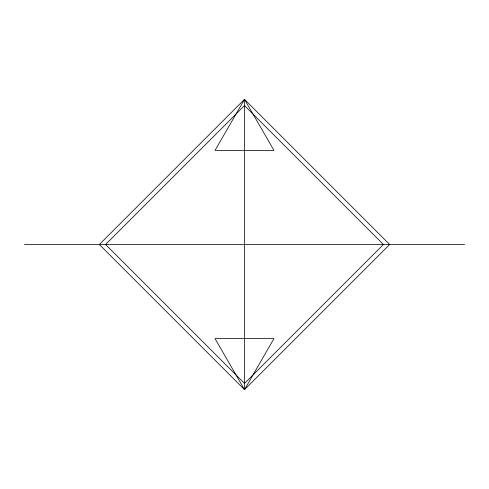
<?xml version="1.0" encoding="UTF-8"?>
<svg xmlns="http://www.w3.org/2000/svg" width="489" height="489" viewBox="0 0 489 489"><rect width="100%" height="100%" fill="white"/><g stroke="black" fill="none" stroke-linecap="round" stroke-linejoin="round"><path stroke-width="0.73" d="M244.5 99.346L215.032 150.392L273.968 150.392L244.5 99.346L99.346 244.5L244.5 389.654L389.654 244.5L244.5 99.346L244.5 389.654L273.968 338.608L215.032 338.608L244.5 389.654M24.45 244.5L464.55 244.5M244.5 105.575L105.575 244.5L244.5 383.425L383.425 244.5L244.5 105.575"/></g></svg>
